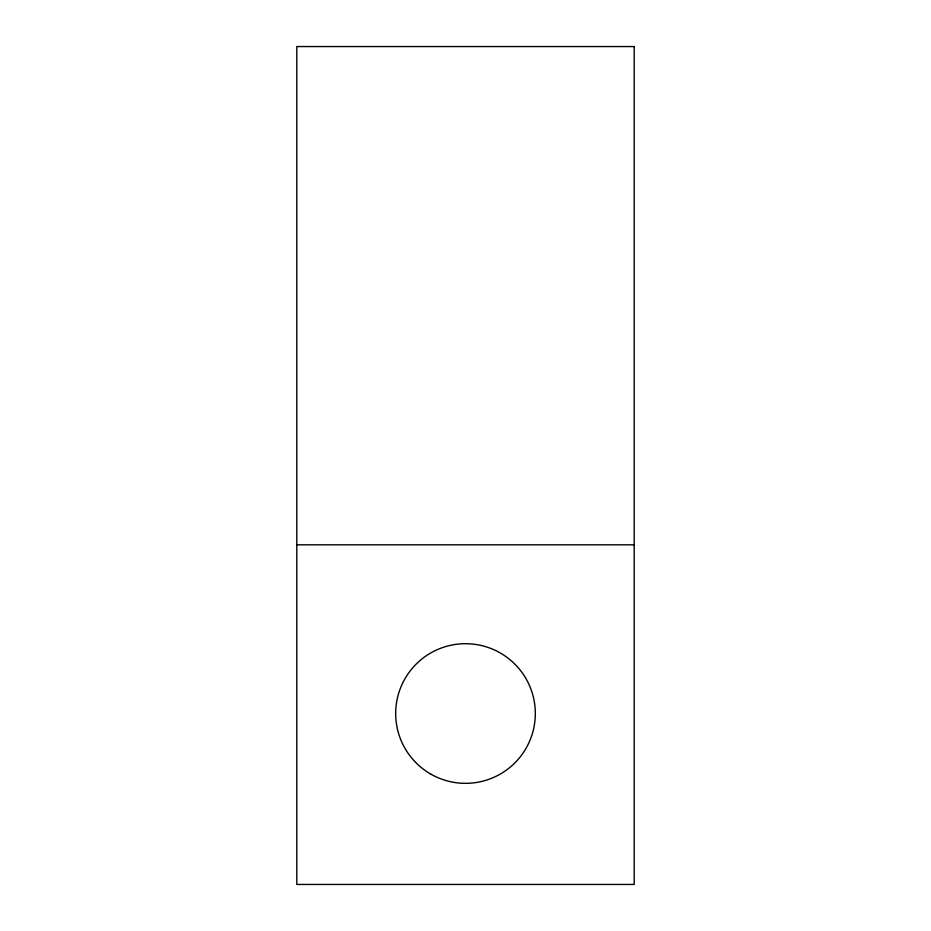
<?xml version="1.0" encoding="UTF-8"?>
<svg xmlns="http://www.w3.org/2000/svg" width="931" height="931" viewBox="0 0 931 931"><rect width="100%" height="100%" fill="white"/><g stroke="black" fill="none" stroke-linecap="round" stroke-linejoin="round"><path stroke-width="1.4" d="M296.803 544.821L634.197 544.821M634.197 46.55L296.803 46.55L296.803 884.45L634.197 884.45L634.197 46.55M430.588 773.987A69.825 69.825 0 0 0 535.325 713.518A69.825 69.825 0 0 0 430.588 653.05A69.825 69.825 0 0 0 430.588 773.987"/></g></svg>
